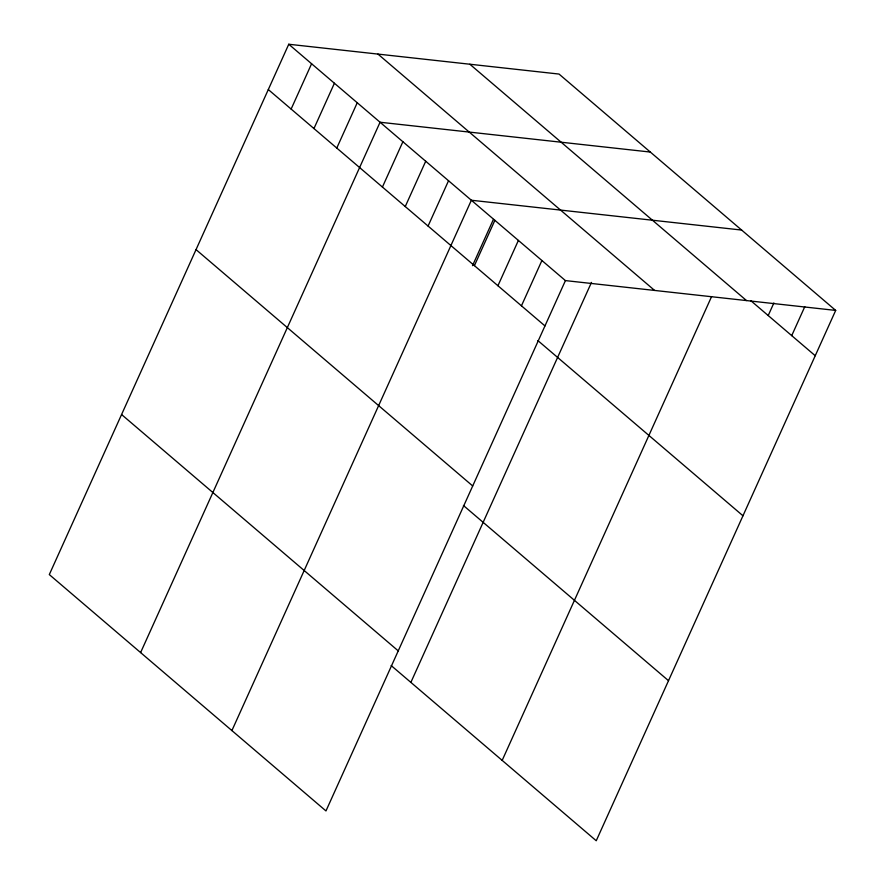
<?xml version="1.0" encoding="UTF-8"?>
<svg xmlns="http://www.w3.org/2000/svg" width="885" height="885" viewBox="0 0 885 885"><rect width="100%" height="100%" fill="white"/><g stroke="black" fill="none" stroke-linecap="round" stroke-linejoin="round"><path stroke-width="1.33" d="M835.694 310.414L559.032 74.063L288.764 44.25L49.306 574.586L325.968 810.937L565.427 280.6L835.694 310.414L596.236 840.75L391.159 665.553M291.132 109.065L311.586 63.753M313.954 128.557L334.408 83.245M336.776 148.06L357.241 102.748M140.604 652.588L380.063 122.241L650.331 152.054M382.431 187.056L402.885 141.744M405.253 206.548L425.707 161.247M428.074 226.051L448.54 180.739M231.903 730.579L471.362 200.242L741.63 230.056M472.513 265.677L493.41 219.414M474.415 265.644L494.881 220.332M497.934 285.733L518.389 240.421M521.453 305.823L541.908 260.511M410.872 682.401L591.479 282.404M502.171 760.392L711.573 296.619M768.202 315.547L773.888 302.958M791.721 335.636L804.786 306.686M750.823 300.69L815.24 355.726M469.846 64.229L746.509 300.568M377.95 54.085L654.612 290.435M288.764 44.25L565.427 280.6M268.31 89.562L544.961 325.912M537.892 340.592L742.969 515.778M196.039 249.625L472.701 485.965M463.43 505.501L668.507 680.687M121.577 414.534L398.239 650.873"/></g></svg>
